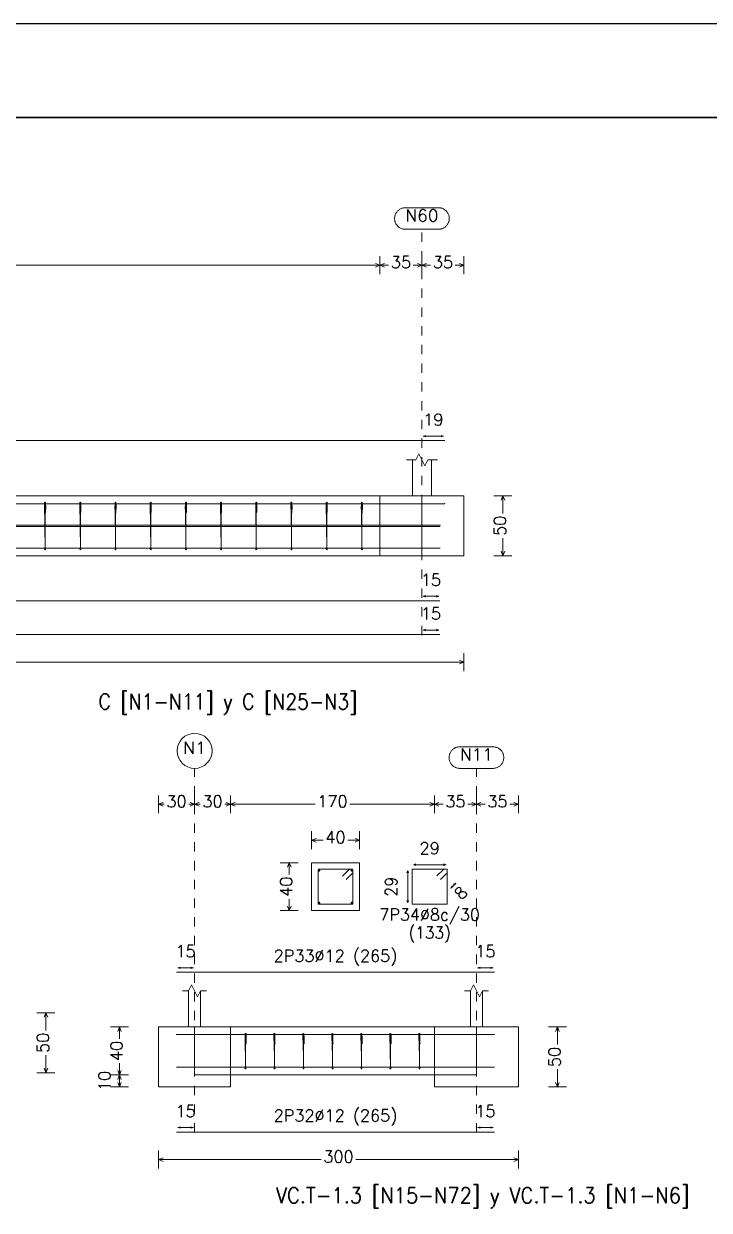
# Model space of a CAD drawing. Header units: millimetres. Extents: x -252 to 259, y -4 to 137.
# Drawn here: x 241.98 to 249.29, y 40.33 to 53 of the extents above; entities that cross this region are included whole.
import ezdxf
from ezdxf.enums import TextEntityAlignment as Align

# ---------------------------------------------------------------- set-up
doc = ezdxf.new("R2010")
doc.units = ezdxf.units.MM
doc.linetypes.add('CYPE_PUNTO', pattern=[0.075, 0, -0.075])
doc.layers.get('0').update_dxf_attribs({"lineweight": 0})
for name, color, linetype, lineweight in [('CIM_COTAS', 2, 'Continuous', 0), ('CIM_DIB_ARMADOS', 4, 'Continuous', 0), ('CIM_GEOMETRIA', 2, 'Continuous', 0), ('CIM_REFEREN', 2, 'Continuous', 0), ('CIM_TXT_ARMADOS', 3, 'Continuous', 0)]:
    doc.layers.add(name, color=color, linetype=linetype, lineweight=lineweight)
doc.layers.add('VG', color=7, linetype='Continuous')
doc.styles.add('CYPETXT', font='romans__.ttf', dxfattribs={"height": 0.2})

# ---------------------------------------------------------------- blocks, each defined once
blk = doc.blocks.new('PLANTILLA')
at = {"layer": 'VG'}
for p, q in [((72904.71, 49224.711), (72862.71, 49224.711)), ((72864.71, 49223.711), (72903.71, 49223.711))]:
    blk.add_line(p, q, dxfattribs=at)
blk.add_lwpolyline([(72864.71, 49223.711), (72864.71, 49196.011), (72885.71, 49196.011), (72885.71, 49199.611), (72903.66, 49199.561), (72903.71, 49223.711), (72864.71, 49223.711)], close=True, dxfattribs=at)

msp = doc.modelspace()

# ---------------------------------------------------------------- hatches: boundary and pattern name
at = {"layer": 'CIM_DIB_ARMADOS'}
h = msp.add_hatch(color=256, dxfattribs=at)
edge = h.paths.add_edge_path()
edge.add_arc((242.198, 47.816), 0.00102, 0, 360)
h = msp.add_hatch(color=256, dxfattribs=at)
edge = h.paths.add_edge_path()
edge.add_arc((242.209, 47.779), 0.00102, 0, 360)
h = msp.add_hatch(color=256, dxfattribs=at)
edge = h.paths.add_edge_path()
edge.add_arc((242.574, 47.816), 0.00102, 0, 360)
h = msp.add_hatch(color=256, dxfattribs=at)
edge = h.paths.add_edge_path()
edge.add_arc((242.585, 47.779), 0.00102, 0, 360)
h = msp.add_hatch(color=256, dxfattribs=at)
edge = h.paths.add_edge_path()
edge.add_arc((242.949, 47.816), 0.00102, 0, 360)
h = msp.add_hatch(color=256, dxfattribs=at)
edge = h.paths.add_edge_path()
edge.add_arc((242.96, 47.779), 0.00102, 0, 360)
h = msp.add_hatch(color=256, dxfattribs=at)
edge = h.paths.add_edge_path()
edge.add_arc((243.325, 47.816), 0.00102, 0, 360)
h = msp.add_hatch(color=256, dxfattribs=at)
edge = h.paths.add_edge_path()
edge.add_arc((243.336, 47.779), 0.00102, 0, 360)
h = msp.add_hatch(color=256, dxfattribs=at)
edge = h.paths.add_edge_path()
edge.add_arc((243.7, 47.816), 0.00102, 0, 360)
h = msp.add_hatch(color=256, dxfattribs=at)
edge = h.paths.add_edge_path()
edge.add_arc((243.712, 47.779), 0.00102, 0, 360)
h = msp.add_hatch(color=256, dxfattribs=at)
edge = h.paths.add_edge_path()
edge.add_arc((244.076, 47.816), 0.00102, 0, 360)
h = msp.add_hatch(color=256, dxfattribs=at)
edge = h.paths.add_edge_path()
edge.add_arc((244.087, 47.779), 0.00102, 0, 360)
h = msp.add_hatch(color=256, dxfattribs=at)
edge = h.paths.add_edge_path()
edge.add_arc((244.452, 47.816), 0.00102, 0, 360)
h = msp.add_hatch(color=256, dxfattribs=at)
edge = h.paths.add_edge_path()
edge.add_arc((244.463, 47.779), 0.00102, 0, 360)
h = msp.add_hatch(color=256, dxfattribs=at)
edge = h.paths.add_edge_path()
edge.add_arc((244.827, 47.816), 0.00102, 0, 360)
h = msp.add_hatch(color=256, dxfattribs=at)
edge = h.paths.add_edge_path()
edge.add_arc((244.838, 47.779), 0.00102, 0, 360)
h = msp.add_hatch(color=256, dxfattribs=at)
edge = h.paths.add_edge_path()
edge.add_arc((245.203, 47.816), 0.00102, 0, 360)
h = msp.add_hatch(color=256, dxfattribs=at)
edge = h.paths.add_edge_path()
edge.add_arc((245.214, 47.779), 0.00102, 0, 360)
h = msp.add_hatch(color=256, dxfattribs=at)
edge = h.paths.add_edge_path()
edge.add_arc((245.578, 47.816), 0.00102, 0, 360)
h = msp.add_hatch(color=256, dxfattribs=at)
edge = h.paths.add_edge_path()
edge.add_arc((245.589, 47.779), 0.00102, 0, 360)
h = msp.add_hatch(color=256, dxfattribs=at)
edge = h.paths.add_edge_path()
edge.add_arc((246.468, 47.873), 0.00102, 0, 360)
h = msp.add_hatch(color=256, dxfattribs=at)
edge = h.paths.add_edge_path()
edge.add_arc((246.417, 47.645), 0.00102, 0, 360)
h = msp.add_hatch(color=256, dxfattribs=at)
edge = h.paths.add_edge_path()
edge.add_arc((246.417, 47.63), 0.00102, 0, 360)
h = msp.add_hatch(color=256, dxfattribs=at)
edge = h.paths.add_edge_path()
edge.add_arc((246.417, 47.399), 0.00102, 0, 360)
h = msp.add_hatch(color=256, dxfattribs=at)
edge = h.paths.add_edge_path()
edge.add_arc((245.38, 43.898), 0.00102, 0, 360)
h = msp.add_hatch(color=256, dxfattribs=at)
edge = h.paths.add_edge_path()
edge.add_arc((245.417, 43.861), 0.00102, 0, 360)
h = msp.add_hatch(color=256, dxfattribs=at)
edge = h.paths.add_edge_path()
edge.add_arc((243.607, 42.204), 0.00102, 0, 360)
h = msp.add_hatch(color=256, dxfattribs=at)
edge = h.paths.add_edge_path()
edge.add_arc((246.999, 42.204), 0.00102, 0, 360)
h = msp.add_hatch(color=256, dxfattribs=at)
edge = h.paths.add_edge_path()
edge.add_arc((244.337, 42.144), 0.00102, 0, 360)
h = msp.add_hatch(color=256, dxfattribs=at)
edge = h.paths.add_edge_path()
edge.add_arc((244.348, 42.107), 0.00102, 0, 360)
h = msp.add_hatch(color=256, dxfattribs=at)
edge = h.paths.add_edge_path()
edge.add_arc((244.646, 42.144), 0.00102, 0, 360)
h = msp.add_hatch(color=256, dxfattribs=at)
edge = h.paths.add_edge_path()
edge.add_arc((244.657, 42.107), 0.00102, 0, 360)
h = msp.add_hatch(color=256, dxfattribs=at)
edge = h.paths.add_edge_path()
edge.add_arc((244.955, 42.144), 0.00102, 0, 360)
h = msp.add_hatch(color=256, dxfattribs=at)
edge = h.paths.add_edge_path()
edge.add_arc((244.967, 42.107), 0.00102, 0, 360)
h = msp.add_hatch(color=256, dxfattribs=at)
edge = h.paths.add_edge_path()
edge.add_arc((245.265, 42.144), 0.00102, 0, 360)
h = msp.add_hatch(color=256, dxfattribs=at)
edge = h.paths.add_edge_path()
edge.add_arc((245.276, 42.107), 0.00102, 0, 360)
h = msp.add_hatch(color=256, dxfattribs=at)
edge = h.paths.add_edge_path()
edge.add_arc((245.574, 42.144), 0.00102, 0, 360)
h = msp.add_hatch(color=256, dxfattribs=at)
edge = h.paths.add_edge_path()
edge.add_arc((245.586, 42.107), 0.00102, 0, 360)
h = msp.add_hatch(color=256, dxfattribs=at)
edge = h.paths.add_edge_path()
edge.add_arc((245.884, 42.144), 0.00102, 0, 360)
h = msp.add_hatch(color=256, dxfattribs=at)
edge = h.paths.add_edge_path()
edge.add_arc((245.895, 42.107), 0.00102, 0, 360)
h = msp.add_hatch(color=256, dxfattribs=at)
edge = h.paths.add_edge_path()
edge.add_arc((246.193, 42.144), 0.00102, 0, 360)
h = msp.add_hatch(color=256, dxfattribs=at)
edge = h.paths.add_edge_path()
edge.add_arc((246.204, 42.107), 0.00102, 0, 360)
h = msp.add_hatch(color=256, dxfattribs=at)
edge = h.paths.add_edge_path()
edge.add_arc((243.607, 41.856), 0.00102, 0, 360)
h = msp.add_hatch(color=256, dxfattribs=at)
edge = h.paths.add_edge_path()
edge.add_arc((246.999, 41.856), 0.00102, 0, 360)

# ---------------------------------------------------------------- linework, layer by layer
at = {"layer": 'CIM_COTAS', "linetype": 'CYPE_PUNTO'}
for p, q in [((246.225, 46.469), (246.225, 50.803)), ((243.799, 41.158), (243.799, 45.047)), ((246.807, 41.158), (246.807, 45.047))]:
    msp.add_line(p, q, dxfattribs=at)
at = {"layer": 'CIM_COTAS'}
for p, q in [((245.777, 50.419), (245.729, 50.438)), ((245.777, 50.323), (245.777, 50.515)), ((245.777, 50.323), (245.777, 50.515)), ((245.777, 50.419), (245.825, 50.438)), ((246.225, 50.419), (246.177, 50.438)), ((246.225, 50.323), (246.225, 50.515)), ((246.225, 50.323), (246.225, 50.515)), ((246.225, 50.419), (246.273, 50.438)), ((246.673, 50.419), (246.625, 50.438)), ((246.673, 50.323), (246.673, 50.515)), ((233.805, 50.419), (245.777, 50.419)), ((245.777, 50.419), (245.729, 50.399)), ((245.777, 50.419), (245.825, 50.399)), ((245.777, 50.419), (245.87, 50.419)), ((246.133, 50.419), (246.225, 50.419)), ((246.225, 50.419), (246.177, 50.399)), ((246.225, 50.419), (246.273, 50.399)), ((246.225, 50.419), (246.318, 50.419)), ((246.581, 50.419), (246.673, 50.419)), ((246.673, 50.419), (246.625, 50.399)), ((246.994, 47.957), (247.186, 47.957)), ((247.09, 47.957), (247.071, 47.909)), ((247.09, 47.957), (247.109, 47.909)), ((247.09, 47.769), (247.09, 47.957)), ((247.09, 47.317), (247.09, 47.506)), ((246.994, 47.317), (247.186, 47.317)), ((247.09, 47.317), (247.071, 47.365)), ((247.09, 47.317), (247.109, 47.365)), ((246.673, 46.085), (246.673, 46.277)), ((233.965, 46.181), (246.673, 46.181)), ((246.673, 46.181), (246.625, 46.201)), ((246.673, 46.181), (246.625, 46.162)), ((243.415, 44.567), (243.415, 44.759)), ((243.799, 44.567), (243.799, 44.759)), ((243.799, 44.567), (243.799, 44.759)), ((244.183, 44.567), (244.183, 44.759)), ((244.183, 44.567), (244.183, 44.759)), ((246.359, 44.567), (246.359, 44.759)), ((246.359, 44.567), (246.359, 44.759)), ((246.807, 44.567), (246.807, 44.759)), ((246.807, 44.567), (246.807, 44.759)), ((247.255, 44.567), (247.255, 44.759)), ((243.415, 44.663), (243.463, 44.682)), ((243.415, 44.663), (243.463, 44.644)), ((243.415, 44.663), (243.475, 44.663)), ((243.738, 44.663), (243.799, 44.663)), ((243.799, 44.663), (243.751, 44.682)), ((243.799, 44.663), (243.751, 44.644)), ((243.799, 44.663), (243.847, 44.682)), ((243.799, 44.663), (243.847, 44.644)), ((243.799, 44.663), (243.859, 44.663)), ((244.122, 44.663), (244.183, 44.663)), ((244.183, 44.663), (244.135, 44.682)), ((244.183, 44.663), (244.135, 44.644)), ((244.183, 44.663), (244.231, 44.682)), ((244.183, 44.663), (244.231, 44.644)), ((244.183, 44.663), (245.085, 44.663)), ((245.456, 44.663), (246.359, 44.663)), ((246.359, 44.663), (246.311, 44.682)), ((246.359, 44.663), (246.311, 44.644)), ((246.359, 44.663), (246.407, 44.682)), ((246.359, 44.663), (246.407, 44.644)), ((246.359, 44.663), (246.451, 44.663)), ((246.714, 44.663), (246.807, 44.663)), ((246.807, 44.663), (246.759, 44.682)), ((246.807, 44.663), (246.759, 44.644)), ((246.807, 44.663), (246.855, 44.682)), ((246.807, 44.663), (246.855, 44.644)), ((246.807, 44.663), (246.899, 44.663)), ((247.162, 44.663), (247.255, 44.663)), ((247.255, 44.663), (247.207, 44.682)), ((247.255, 44.663), (247.207, 44.644)), ((245.047, 44.183), (245.047, 44.375)), ((245.559, 44.183), (245.559, 44.375)), ((245.047, 44.279), (245.095, 44.298)), ((245.047, 44.279), (245.095, 44.26)), ((245.047, 44.279), (245.171, 44.279)), ((245.434, 44.279), (245.559, 44.279)), ((245.559, 44.279), (245.511, 44.298)), ((245.559, 44.279), (245.511, 44.26)), ((244.713, 44.04), (244.905, 44.04)), ((244.809, 44.04), (244.79, 43.992)), ((244.809, 44.04), (244.828, 43.992)), ((244.809, 43.915), (244.809, 44.04)), ((244.809, 43.528), (244.809, 43.652)), ((244.713, 43.528), (244.905, 43.528)), ((244.809, 43.528), (244.79, 43.576)), ((244.809, 43.528), (244.828, 43.576)), ((242.117, 42.437), (242.309, 42.437)), ((242.213, 42.437), (242.194, 42.389)), ((242.213, 42.437), (242.232, 42.389)), ((242.213, 42.248), (242.213, 42.437)), ((242.902, 42.286), (243.094, 42.286)), ((242.998, 42.286), (242.979, 42.238)), ((242.998, 42.286), (243.017, 42.238)), ((242.998, 42.161), (242.998, 42.286)), ((247.575, 42.286), (247.767, 42.286)), ((247.671, 42.286), (247.652, 42.238)), ((247.671, 42.286), (247.69, 42.238)), ((247.671, 42.097), (247.671, 42.286)), ((242.213, 41.797), (242.213, 41.985)), ((242.213, 41.797), (242.194, 41.845)), ((242.213, 41.797), (242.232, 41.845)), ((242.998, 41.774), (242.979, 41.822)), ((242.998, 41.774), (242.998, 41.898)), ((242.998, 41.774), (243.017, 41.822)), ((247.671, 41.646), (247.671, 41.834)), ((242.117, 41.797), (242.309, 41.797)), ((242.902, 41.774), (243.094, 41.774)), ((242.902, 41.774), (243.094, 41.774)), ((242.998, 41.774), (242.979, 41.726)), ((242.998, 41.646), (242.979, 41.694)), ((242.998, 41.774), (243.017, 41.726)), ((242.998, 41.646), (242.998, 41.774)), ((242.998, 41.646), (243.017, 41.694)), ((247.671, 41.646), (247.652, 41.694)), ((247.671, 41.646), (247.69, 41.694)), ((242.902, 41.646), (243.094, 41.646)), ((247.575, 41.646), (247.767, 41.646)), ((243.415, 40.774), (243.415, 40.966)), ((247.255, 40.774), (247.255, 40.966)), ((243.415, 40.87), (243.463, 40.889)), ((243.415, 40.87), (243.463, 40.85)), ((243.415, 40.87), (245.149, 40.87)), ((245.52, 40.87), (247.255, 40.87)), ((247.255, 40.87), (247.207, 40.889)), ((247.255, 40.87), (247.207, 40.85))]:
    msp.add_line(p, q, dxfattribs=at)
for points in [[(246.402, 51.033), (246.409, 51.033), (246.417, 51.032), (246.425, 51.031), (246.432, 51.029), (246.44, 51.027), (246.447, 51.024), (246.454, 51.021), (246.46, 51.017), (246.467, 51.013), (246.473, 51.008), (246.479, 51.003), (246.485, 50.998), (246.49, 50.992), (246.494, 50.986), (246.499, 50.98), (246.503, 50.973), (246.506, 50.966), (246.509, 50.959), (246.512, 50.952), (246.514, 50.944), (246.515, 50.937), (246.516, 50.929), (246.517, 50.922), (246.517, 50.914), (246.516, 50.906), (246.515, 50.899), (246.514, 50.891), (246.512, 50.884), (246.509, 50.876), (246.506, 50.869), (246.503, 50.862), (246.499, 50.856), (246.494, 50.849), (246.49, 50.843), (246.485, 50.838), (246.479, 50.832), (246.473, 50.827), (246.467, 50.823), (246.46, 50.819), (246.454, 50.815), (246.447, 50.812), (246.44, 50.809), (246.432, 50.807), (246.425, 50.805), (246.417, 50.804), (246.409, 50.803), (246.402, 50.803), (246.048, 50.803), (246.041, 50.803), (246.033, 50.804), (246.026, 50.805), (246.018, 50.807), (246.011, 50.809), (246.003, 50.812), (245.996, 50.815), (245.99, 50.819), (245.983, 50.823), (245.977, 50.827), (245.971, 50.832), (245.966, 50.838), (245.96, 50.843), (245.956, 50.849), (245.951, 50.856), (245.947, 50.862), (245.944, 50.869), (245.941, 50.876), (245.938, 50.884), (245.936, 50.891), (245.935, 50.899), (245.934, 50.906), (245.933, 50.914), (245.933, 50.922), (245.934, 50.929), (245.935, 50.937), (245.936, 50.944), (245.938, 50.952), (245.941, 50.959), (245.944, 50.966), (245.947, 50.973), (245.951, 50.98), (245.956, 50.986), (245.96, 50.992), (245.966, 50.998), (245.971, 51.003), (245.977, 51.008), (245.983, 51.013), (245.99, 51.017), (245.996, 51.021), (246.003, 51.024), (246.011, 51.027), (246.018, 51.029), (246.026, 51.031), (246.033, 51.032), (246.041, 51.033), (246.048, 51.033), (246.402, 51.033)], [(246.983, 45.278), (246.991, 45.277), (246.999, 45.277), (247.006, 45.275), (247.014, 45.274), (247.021, 45.271), (247.028, 45.268), (247.035, 45.265), (247.042, 45.262), (247.048, 45.257), (247.055, 45.253), (247.06, 45.248), (247.066, 45.243), (247.071, 45.237), (247.076, 45.231), (247.08, 45.224), (247.084, 45.218), (247.088, 45.211), (247.091, 45.204), (247.093, 45.197), (247.095, 45.189), (247.097, 45.182), (247.098, 45.174), (247.098, 45.166), (247.098, 45.159), (247.098, 45.151), (247.097, 45.143), (247.095, 45.136), (247.093, 45.128), (247.091, 45.121), (247.088, 45.114), (247.084, 45.107), (247.08, 45.1), (247.076, 45.094), (247.071, 45.088), (247.066, 45.082), (247.06, 45.077), (247.055, 45.072), (247.048, 45.067), (247.042, 45.063), (247.035, 45.06), (247.028, 45.056), (247.021, 45.054), (247.014, 45.051), (247.006, 45.05), (246.999, 45.048), (246.991, 45.047), (246.983, 45.047), (246.63, 45.047), (246.622, 45.047), (246.615, 45.048), (246.607, 45.05), (246.599, 45.051), (246.592, 45.054), (246.585, 45.056), (246.578, 45.06), (246.571, 45.063), (246.565, 45.067), (246.558, 45.072), (246.553, 45.077), (246.547, 45.082), (246.542, 45.088), (246.537, 45.094), (246.533, 45.1), (246.529, 45.107), (246.525, 45.114), (246.522, 45.121), (246.52, 45.128), (246.518, 45.136), (246.516, 45.143), (246.515, 45.151), (246.515, 45.159), (246.515, 45.166), (246.515, 45.174), (246.516, 45.182), (246.518, 45.189), (246.52, 45.197), (246.522, 45.204), (246.525, 45.211), (246.529, 45.218), (246.533, 45.224), (246.537, 45.231), (246.542, 45.237), (246.547, 45.243), (246.553, 45.248), (246.558, 45.253), (246.565, 45.257), (246.571, 45.262), (246.578, 45.265), (246.585, 45.268), (246.592, 45.271), (246.599, 45.274), (246.607, 45.275), (246.615, 45.277), (246.622, 45.277), (246.63, 45.278), (246.983, 45.278)]]:
    msp.add_lwpolyline(points, close=True, dxfattribs=at)
msp.add_circle((243.799, 45.234), 0.187, dxfattribs=at)
at = {"layer": 'CIM_DIB_ARMADOS'}
for p, q in [((245.128, 43.946), (245.128, 43.969)), ((245.477, 43.946), (245.477, 43.969)), ((245.117, 43.958), (245.14, 43.958)), ((245.465, 43.958), (245.488, 43.958)), ((245.117, 43.609), (245.14, 43.609)), ((245.128, 43.598), (245.128, 43.621)), ((245.465, 43.609), (245.488, 43.609)), ((245.477, 43.598), (245.477, 43.621))]:
    msp.add_line(p, q, dxfattribs=at)
for points in [[(220.853, 48.331), (220.853, 48.546), (221.067, 48.546), (246.225, 48.546), (246.468, 48.546)], [(242.209, 47.779), (242.21, 47.848), (242.21, 47.852), (242.209, 47.855), (242.209, 47.878), (242.209, 47.883), (242.209, 47.887), (242.209, 47.888), (242.204, 47.888), (242.204, 47.887), (242.204, 47.883), (242.204, 47.878), (242.204, 47.397), (242.204, 47.392), (242.204, 47.388), (242.204, 47.387), (242.204, 47.388), (242.204, 47.392), (242.204, 47.397), (242.199, 47.878), (242.199, 47.883), (242.199, 47.887), (242.199, 47.888), (242.198, 47.888), (242.198, 47.888), (242.198, 47.885), (242.198, 47.816)], [(242.585, 47.779), (242.585, 47.848), (242.585, 47.852), (242.585, 47.855), (242.585, 47.878), (242.585, 47.883), (242.585, 47.887), (242.585, 47.888), (242.58, 47.888), (242.58, 47.887), (242.58, 47.883), (242.58, 47.878), (242.58, 47.397), (242.58, 47.392), (242.58, 47.388), (242.58, 47.387), (242.58, 47.388), (242.58, 47.392), (242.58, 47.397), (242.575, 47.878), (242.575, 47.883), (242.574, 47.887), (242.574, 47.888), (242.574, 47.888), (242.574, 47.888), (242.574, 47.885), (242.574, 47.816)], [(242.96, 47.779), (242.961, 47.848), (242.961, 47.852), (242.961, 47.855), (242.96, 47.878), (242.96, 47.883), (242.96, 47.887), (242.96, 47.888), (242.955, 47.888), (242.955, 47.887), (242.955, 47.883), (242.955, 47.878), (242.955, 47.397), (242.955, 47.392), (242.955, 47.388), (242.955, 47.387), (242.955, 47.388), (242.955, 47.392), (242.955, 47.397), (242.95, 47.878), (242.95, 47.883), (242.95, 47.887), (242.95, 47.888), (242.95, 47.888), (242.95, 47.888), (242.95, 47.885), (242.949, 47.816)], [(243.336, 47.779), (243.336, 47.848), (243.336, 47.852), (243.336, 47.855), (243.336, 47.878), (243.336, 47.883), (243.336, 47.887), (243.336, 47.888), (243.331, 47.888), (243.331, 47.887), (243.331, 47.883), (243.331, 47.878), (243.331, 47.397), (243.331, 47.392), (243.331, 47.388), (243.331, 47.387), (243.331, 47.388), (243.331, 47.392), (243.331, 47.397), (243.326, 47.878), (243.326, 47.883), (243.326, 47.887), (243.325, 47.888), (243.325, 47.888), (243.325, 47.888), (243.325, 47.885), (243.325, 47.816)], [(243.712, 47.779), (243.712, 47.848), (243.712, 47.852), (243.712, 47.855), (243.712, 47.878), (243.711, 47.883), (243.711, 47.887), (243.711, 47.888), (243.706, 47.888), (243.706, 47.887), (243.706, 47.883), (243.706, 47.878), (243.706, 47.397), (243.706, 47.392), (243.706, 47.388), (243.706, 47.387), (243.706, 47.388), (243.706, 47.392), (243.706, 47.397), (243.701, 47.878), (243.701, 47.883), (243.701, 47.887), (243.701, 47.888), (243.701, 47.888), (243.701, 47.888), (243.701, 47.885), (243.7, 47.816)], [(244.087, 47.779), (244.087, 47.848), (244.087, 47.852), (244.087, 47.855), (244.087, 47.878), (244.087, 47.883), (244.087, 47.887), (244.087, 47.888), (244.082, 47.888), (244.082, 47.887), (244.082, 47.883), (244.082, 47.878), (244.082, 47.397), (244.082, 47.392), (244.082, 47.388), (244.082, 47.387), (244.082, 47.388), (244.082, 47.392), (244.082, 47.397), (244.077, 47.878), (244.077, 47.883), (244.077, 47.887), (244.077, 47.888), (244.076, 47.888), (244.076, 47.888), (244.076, 47.885), (244.076, 47.816)], [(244.463, 47.779), (244.463, 47.848), (244.463, 47.852), (244.463, 47.855), (244.463, 47.878), (244.463, 47.883), (244.463, 47.887), (244.462, 47.888), (244.458, 47.888), (244.458, 47.887), (244.457, 47.883), (244.457, 47.878), (244.457, 47.397), (244.457, 47.392), (244.457, 47.388), (244.457, 47.387), (244.457, 47.388), (244.457, 47.392), (244.457, 47.397), (244.452, 47.878), (244.452, 47.883), (244.452, 47.887), (244.452, 47.888), (244.452, 47.888), (244.452, 47.888), (244.452, 47.885), (244.452, 47.816)], [(244.838, 47.779), (244.839, 47.848), (244.839, 47.852), (244.838, 47.855), (244.838, 47.878), (244.838, 47.883), (244.838, 47.887), (244.838, 47.888), (244.833, 47.888), (244.833, 47.887), (244.833, 47.883), (244.833, 47.878), (244.833, 47.397), (244.833, 47.392), (244.833, 47.388), (244.833, 47.387), (244.833, 47.388), (244.833, 47.392), (244.833, 47.397), (244.828, 47.878), (244.828, 47.883), (244.828, 47.887), (244.828, 47.888), (244.827, 47.888), (244.827, 47.888), (244.827, 47.885), (244.827, 47.816)], [(245.214, 47.779), (245.214, 47.848), (245.214, 47.852), (245.214, 47.855), (245.214, 47.878), (245.214, 47.883), (245.214, 47.887), (245.214, 47.888), (245.209, 47.888), (245.209, 47.887), (245.209, 47.883), (245.209, 47.878), (245.209, 47.397), (245.209, 47.392), (245.209, 47.388), (245.209, 47.387), (245.209, 47.388), (245.209, 47.392), (245.209, 47.397), (245.204, 47.878), (245.204, 47.883), (245.203, 47.887), (245.203, 47.888), (245.203, 47.888), (245.203, 47.888), (245.203, 47.885), (245.203, 47.816)], [(245.589, 47.779), (245.59, 47.848), (245.59, 47.852), (245.59, 47.855), (245.589, 47.878), (245.589, 47.883), (245.589, 47.887), (245.589, 47.888), (245.584, 47.888), (245.584, 47.887), (245.584, 47.883), (245.584, 47.878), (245.584, 47.397), (245.584, 47.392), (245.584, 47.388), (245.584, 47.387), (245.584, 47.388), (245.584, 47.392), (245.584, 47.397), (245.579, 47.878), (245.579, 47.883), (245.579, 47.887), (245.579, 47.888), (245.579, 47.888), (245.579, 47.888), (245.579, 47.885), (245.578, 47.816)], [(220.853, 47.658), (220.853, 47.858), (220.855, 47.865), (220.861, 47.871), (220.868, 47.873), (221.067, 47.873), (246.225, 47.873), (246.468, 47.873)], [(220.875, 47.645), (221.067, 47.645), (246.225, 47.645), (246.417, 47.645)], [(220.875, 47.63), (221.067, 47.63), (246.225, 47.63), (246.417, 47.63)], [(220.875, 47.399), (221.067, 47.399), (246.225, 47.399), (246.417, 47.399)], [(220.875, 46.836), (221.067, 46.836), (246.225, 46.836), (246.417, 46.836)], [(220.875, 46.476), (221.067, 46.476), (246.225, 46.476), (246.417, 46.476)], [(245.417, 43.861), (245.486, 43.93), (245.489, 43.934), (245.489, 43.938), (245.489, 43.96), (245.488, 43.965), (245.484, 43.969), (245.479, 43.97), (245.126, 43.97), (245.121, 43.969), (245.117, 43.965), (245.116, 43.96), (245.116, 43.607), (245.117, 43.602), (245.121, 43.598), (245.126, 43.597), (245.479, 43.597), (245.484, 43.598), (245.488, 43.602), (245.489, 43.607), (245.489, 43.96), (245.488, 43.965), (245.484, 43.969), (245.479, 43.97), (245.457, 43.97), (245.453, 43.97), (245.449, 43.967), (245.38, 43.898)], [(246.422, 43.861), (246.495, 43.933), (246.495, 43.97), (246.121, 43.97), (246.121, 43.597), (246.495, 43.597), (246.495, 43.97), (246.457, 43.97), (246.385, 43.898)], [(243.607, 42.87), (243.799, 42.87), (246.807, 42.87), (246.999, 42.87)], [(243.607, 42.204), (243.799, 42.204), (246.807, 42.204), (246.999, 42.204)], [(244.348, 42.107), (244.348, 42.177), (244.348, 42.18), (244.348, 42.184), (244.348, 42.207), (244.348, 42.212), (244.347, 42.215), (244.347, 42.217), (244.342, 42.217), (244.342, 42.215), (244.342, 42.212), (244.342, 42.207), (244.342, 41.853), (244.342, 41.848), (244.342, 41.844), (244.342, 41.843), (244.342, 41.844), (244.342, 41.848), (244.342, 41.853), (244.337, 42.207), (244.337, 42.212), (244.337, 42.215), (244.337, 42.217), (244.337, 42.217), (244.337, 42.216), (244.337, 42.214), (244.337, 42.144)], [(244.657, 42.107), (244.657, 42.177), (244.657, 42.18), (244.657, 42.184), (244.657, 42.207), (244.657, 42.212), (244.657, 42.215), (244.657, 42.217), (244.652, 42.217), (244.652, 42.215), (244.652, 42.212), (244.652, 42.207), (244.652, 41.853), (244.652, 41.848), (244.652, 41.844), (244.652, 41.843), (244.652, 41.844), (244.652, 41.848), (244.652, 41.853), (244.647, 42.207), (244.647, 42.212), (244.647, 42.215), (244.646, 42.217), (244.646, 42.217), (244.646, 42.216), (244.646, 42.214), (244.646, 42.144)], [(244.967, 42.107), (244.967, 42.177), (244.967, 42.18), (244.967, 42.184), (244.966, 42.207), (244.966, 42.212), (244.966, 42.215), (244.966, 42.217), (244.961, 42.217), (244.961, 42.215), (244.961, 42.212), (244.961, 42.207), (244.961, 41.853), (244.961, 41.848), (244.961, 41.844), (244.961, 41.843), (244.961, 41.844), (244.961, 41.848), (244.961, 41.853), (244.956, 42.207), (244.956, 42.212), (244.956, 42.215), (244.956, 42.217), (244.956, 42.217), (244.956, 42.216), (244.955, 42.214), (244.955, 42.144)], [(245.276, 42.107), (245.276, 42.177), (245.276, 42.18), (245.276, 42.184), (245.276, 42.207), (245.276, 42.212), (245.276, 42.215), (245.276, 42.217), (245.271, 42.217), (245.271, 42.215), (245.271, 42.212), (245.271, 42.207), (245.271, 41.853), (245.271, 41.848), (245.271, 41.844), (245.271, 41.843), (245.271, 41.844), (245.27, 41.848), (245.27, 41.853), (245.266, 42.207), (245.265, 42.212), (245.265, 42.215), (245.265, 42.217), (245.265, 42.217), (245.265, 42.216), (245.265, 42.214), (245.265, 42.144)], [(245.586, 42.107), (245.586, 42.177), (245.586, 42.18), (245.585, 42.184), (245.585, 42.207), (245.585, 42.212), (245.585, 42.215), (245.585, 42.217), (245.58, 42.217), (245.58, 42.215), (245.58, 42.212), (245.58, 42.207), (245.58, 41.853), (245.58, 41.848), (245.58, 41.844), (245.58, 41.843), (245.58, 41.844), (245.58, 41.848), (245.58, 41.853), (245.575, 42.207), (245.575, 42.212), (245.575, 42.215), (245.575, 42.217), (245.574, 42.217), (245.574, 42.216), (245.574, 42.214), (245.574, 42.144)], [(245.895, 42.107), (245.895, 42.177), (245.895, 42.18), (245.895, 42.184), (245.895, 42.207), (245.894, 42.212), (245.894, 42.215), (245.894, 42.217), (245.889, 42.217), (245.889, 42.215), (245.889, 42.212), (245.889, 42.207), (245.889, 41.853), (245.889, 41.848), (245.889, 41.844), (245.889, 41.843), (245.889, 41.844), (245.889, 41.848), (245.889, 41.853), (245.884, 42.207), (245.884, 42.212), (245.884, 42.215), (245.884, 42.217), (245.884, 42.217), (245.884, 42.216), (245.884, 42.214), (245.884, 42.144)], [(246.204, 42.107), (246.204, 42.177), (246.204, 42.18), (246.204, 42.184), (246.204, 42.207), (246.204, 42.212), (246.204, 42.215), (246.204, 42.217), (246.199, 42.217), (246.199, 42.215), (246.199, 42.212), (246.199, 42.207), (246.199, 41.853), (246.199, 41.848), (246.199, 41.844), (246.199, 41.843), (246.199, 41.844), (246.199, 41.848), (246.199, 41.853), (246.194, 42.207), (246.194, 42.212), (246.194, 42.215), (246.193, 42.217), (246.193, 42.217), (246.193, 42.216), (246.193, 42.214), (246.193, 42.144)], [(243.607, 41.856), (243.799, 41.856), (246.807, 41.856), (246.999, 41.856)], [(243.607, 41.164), (243.799, 41.164), (246.807, 41.164), (246.999, 41.164)]]:
    msp.add_lwpolyline(points, dxfattribs=at)
for centre, radius in [((242.198, 47.816), 0.00102), ((242.209, 47.779), 0.00102), ((242.574, 47.816), 0.00102), ((242.585, 47.779), 0.00102), ((242.949, 47.816), 0.00102), ((242.96, 47.779), 0.00102), ((243.325, 47.816), 0.00102), ((243.336, 47.779), 0.00102), ((243.7, 47.816), 0.00102), ((243.712, 47.779), 0.00102), ((244.076, 47.816), 0.00102), ((244.087, 47.779), 0.00102), ((244.452, 47.816), 0.00102), ((244.463, 47.779), 0.00102), ((244.827, 47.816), 0.00102), ((244.838, 47.779), 0.00102), ((245.203, 47.816), 0.00102), ((245.214, 47.779), 0.00102), ((245.578, 47.816), 0.00102), ((245.589, 47.779), 0.00102), ((246.468, 47.873), 0.00102), ((246.417, 47.645), 0.00102), ((246.417, 47.63), 0.00102), ((242.204, 47.387), 0.00512), ((242.58, 47.387), 0.00512), ((242.955, 47.387), 0.00512), ((243.331, 47.387), 0.00512), ((243.706, 47.387), 0.00512), ((244.082, 47.387), 0.00512), ((244.457, 47.387), 0.00512), ((244.833, 47.387), 0.00512), ((245.209, 47.387), 0.00512), ((245.584, 47.387), 0.00512), ((246.417, 47.399), 0.00102), ((245.128, 43.958), 0.00768), ((245.477, 43.958), 0.00768), ((245.38, 43.898), 0.00102), ((245.417, 43.861), 0.00102), ((245.128, 43.609), 0.00768), ((245.477, 43.609), 0.00768), ((243.607, 42.204), 0.00102), ((246.999, 42.204), 0.00102), ((244.337, 42.144), 0.00102), ((244.348, 42.107), 0.00102), ((244.646, 42.144), 0.00102), ((244.657, 42.107), 0.00102), ((244.955, 42.144), 0.00102), ((244.967, 42.107), 0.00102), ((245.265, 42.144), 0.00102), ((245.276, 42.107), 0.00102), ((245.574, 42.144), 0.00102), ((245.586, 42.107), 0.00102), ((245.884, 42.144), 0.00102), ((245.895, 42.107), 0.00102), ((246.193, 42.144), 0.00102), ((246.204, 42.107), 0.00102), ((243.607, 41.856), 0.00102), ((244.342, 41.843), 0.00512), ((244.652, 41.843), 0.00512), ((244.961, 41.843), 0.00512), ((245.271, 41.843), 0.00512), ((245.58, 41.843), 0.00512), ((245.889, 41.843), 0.00512), ((246.199, 41.843), 0.00512), ((246.999, 41.856), 0.00102)]:
    msp.add_circle(centre, radius, dxfattribs=at)
at = {"layer": 'CIM_GEOMETRIA'}
for p, q in [((246.123, 48.341), (246.123, 47.957)), ((246.327, 47.957), (246.327, 48.341)), ((246.225, 47.957), (221.067, 47.957)), ((245.777, 47.957), (246.673, 47.957)), ((245.777, 47.957), (245.777, 47.317)), ((246.327, 47.957), (246.123, 47.957)), ((246.225, 47.957), (246.225, 47.317)), ((246.673, 47.317), (246.673, 47.957)), ((221.067, 47.317), (246.225, 47.317)), ((246.673, 47.317), (245.777, 47.317)), ((243.735, 42.67), (243.735, 42.286)), ((243.863, 42.286), (243.863, 42.67)), ((246.743, 42.67), (246.743, 42.286)), ((246.871, 42.286), (246.871, 42.67)), ((243.415, 42.286), (244.183, 42.286)), ((243.415, 42.286), (243.415, 41.646)), ((243.863, 42.286), (243.735, 42.286)), ((243.799, 41.774), (243.799, 42.286)), ((246.807, 42.286), (243.799, 42.286)), ((244.183, 41.646), (244.183, 42.286)), ((246.359, 42.286), (247.255, 42.286)), ((246.359, 42.286), (246.359, 41.646)), ((246.871, 42.286), (246.743, 42.286)), ((246.807, 42.286), (246.807, 41.774)), ((247.255, 41.646), (247.255, 42.286)), ((243.799, 41.774), (246.807, 41.774)), ((244.183, 41.646), (243.415, 41.646)), ((247.255, 41.646), (246.359, 41.646))]:
    msp.add_line(p, q, dxfattribs=at)
for points in [[(246.059, 48.341), (246.161, 48.341), (246.193, 48.405), (246.257, 48.277), (246.289, 48.341), (246.391, 48.341)], [(243.671, 42.67), (243.735, 42.67), (243.767, 42.734), (243.831, 42.606), (243.863, 42.67), (243.927, 42.67)], [(246.679, 42.67), (246.743, 42.67), (246.775, 42.734), (246.839, 42.606), (246.871, 42.67), (246.935, 42.67)]]:
    msp.add_lwpolyline(points, dxfattribs=at)
msp.add_lwpolyline([(245.047, 44.04), (245.047, 43.528), (245.559, 43.528), (245.559, 44.04), (245.047, 44.04)], close=True, dxfattribs=at)
at = {"layer": 'CIM_TXT_ARMADOS'}
for p, q in [((246.264, 48.602), (246.238, 48.594)), ((246.264, 48.586), (246.238, 48.594)), ((246.238, 48.594), (246.455, 48.594)), ((246.43, 48.602), (246.455, 48.594)), ((246.43, 48.586), (246.455, 48.594)), ((246.264, 46.892), (246.238, 46.884)), ((246.264, 46.876), (246.238, 46.884)), ((246.238, 46.884), (246.404, 46.884)), ((246.379, 46.892), (246.404, 46.884)), ((246.379, 46.876), (246.404, 46.884)), ((246.264, 46.532), (246.238, 46.524)), ((246.264, 46.516), (246.238, 46.524)), ((246.238, 46.524), (246.404, 46.524)), ((246.379, 46.532), (246.404, 46.524)), ((246.379, 46.516), (246.404, 46.524)), ((246.159, 44.026), (246.134, 44.018)), ((246.159, 44.01), (246.134, 44.018)), ((246.482, 44.018), (246.134, 44.018)), ((246.456, 44.026), (246.482, 44.018)), ((246.456, 44.01), (246.482, 44.018)), ((246.065, 43.932), (246.073, 43.957)), ((246.081, 43.932), (246.073, 43.957)), ((246.073, 43.957), (246.073, 43.61)), ((246.533, 43.768), (246.587, 43.822)), ((246.546, 43.792), (246.533, 43.768)), ((246.557, 43.781), (246.533, 43.768)), ((246.563, 43.81), (246.587, 43.822)), ((246.575, 43.799), (246.587, 43.822)), ((246.065, 43.635), (246.073, 43.61)), ((246.081, 43.635), (246.073, 43.61)), ((243.645, 42.926), (243.619, 42.918)), ((243.645, 42.91), (243.619, 42.918)), ((243.619, 42.918), (243.786, 42.918)), ((243.76, 42.926), (243.786, 42.918)), ((243.76, 42.91), (243.786, 42.918)), ((246.845, 42.926), (246.819, 42.918)), ((246.845, 42.91), (246.819, 42.918)), ((246.819, 42.918), (246.986, 42.918)), ((246.96, 42.926), (246.986, 42.918)), ((246.96, 42.91), (246.986, 42.918)), ((243.645, 41.22), (243.619, 41.212)), ((243.645, 41.204), (243.619, 41.212)), ((243.619, 41.212), (243.786, 41.212)), ((243.76, 41.22), (243.786, 41.212)), ((243.76, 41.204), (243.786, 41.212)), ((246.845, 41.22), (246.819, 41.212)), ((246.845, 41.204), (246.819, 41.212)), ((246.819, 41.212), (246.986, 41.212)), ((246.96, 41.22), (246.986, 41.212)), ((246.96, 41.204), (246.986, 41.212))]:
    msp.add_line(p, q, dxfattribs=at)

# ---------------------------------------------------------------- block references
msp.add_blockref('PLANTILLA', (-72646.033, -49171.714))

# ---------------------------------------------------------------- texts
at = {"layer": 'CIM_COTAS', "style": 'CYPETXT'}
for s, width, p, p2 in [('N60', 0.924861, (246.048, 50.886), (246.402, 50.886)), ('35', 0.872087, (245.894, 50.387), (246.109, 50.387)), ('35', 0.872087, (246.342, 50.387), (246.557, 50.387)), ('N1', 0.950013, (243.676, 45.202), (243.921, 45.202)), ('N11', 0.924861, (246.63, 45.13), (246.983, 45.13)), ('30', 0.872087, (243.499, 44.631), (243.714, 44.631)), ('30', 0.872087, (243.883, 44.631), (244.098, 44.631)), ('170', 0.872087, (245.109, 44.631), (245.432, 44.631)), ('35', 0.872087, (246.475, 44.631), (246.69, 44.631)), ('35', 0.872087, (246.923, 44.631), (247.138, 44.631)), ('40', 0.872087, (245.195, 44.247), (245.41, 44.247)), ('300', 0.872087, (245.173, 40.838), (245.496, 40.838))]:
    msp.add_text(s, height=0.128, dxfattribs=dict(at, width=width)).set_placement(p, p2, align=Align.FIT)
at = {"layer": 'CIM_COTAS', "style": 'CYPETXT', "width": 0.872087}
for s, p, p2 in [('50', (247.122, 47.53), (247.122, 47.745)), ('40', (244.841, 43.676), (244.841, 43.891)), ('50', (242.245, 42.009), (242.245, 42.224)), ('40', (243.03, 41.922), (243.03, 42.137)), ('50', (247.703, 41.858), (247.703, 42.073)), ('10', (242.902, 41.602), (242.902, 41.817))]:
    msp.add_text(s, height=0.128, rotation=90, dxfattribs=at).set_placement(p, p2, align=Align.FIT)
at = {"layer": 'CIM_REFEREN', "style": 'CYPETXT'}
for s, width, p, p2 in [('C [N1-N11] y C [N25-N3]', 0.75257, (242.774, 45.677), (245.537, 45.677)), ('VC.T-1.3 [N15-N72] y VC.T-1.3 [N1-N6]', 0.787226, (244.669, 40.405), (249.08, 40.405))]:
    msp.add_text(s, height=0.1664, dxfattribs=dict(at, width=width)).set_placement(p, p2, align=Align.FIT)
at = {"layer": 'CIM_TXT_ARMADOS', "style": 'CYPETXT'}
for s, width, p, p2 in [('19', 0.872087, (246.239, 48.706), (246.454, 48.706)), ('15', 0.872087, (246.214, 46.996), (246.429, 46.996)), ('15', 0.872087, (246.214, 46.636), (246.429, 46.636)), ('29', 0.872087, (246.2, 44.13), (246.415, 44.13)), ('7P34%%c8c/30', 0.870411, (245.771, 43.421), (246.844, 43.421)), ('(133)', 0.825691, (246.083, 43.229), (246.532, 43.229)), ('15', 0.872087, (243.595, 43.03), (243.81, 43.03)), ('2P33%%c12 (265)', 0.858421, (244.643, 42.982), (245.962, 42.982)), ('15', 0.872087, (246.795, 43.03), (247.01, 43.03)), ('15', 0.872087, (243.595, 41.324), (243.81, 41.324)), ('2P32%%c12 (265)', 0.858421, (244.643, 41.276), (245.962, 41.276)), ('15', 0.872087, (246.795, 41.324), (247.01, 41.324))]:
    msp.add_text(s, height=0.128, dxfattribs=dict(at, width=width)).set_placement(p, p2, align=Align.FIT)
at = {"layer": 'CIM_TXT_ARMADOS', "style": 'CYPETXT', "width": 0.872087}
for s, rotation, p, p2 in [('29', 90, (245.961, 43.676), (245.961, 43.891)), ('8', 45, (246.647, 43.633), (246.723, 43.709))]:
    msp.add_text(s, height=0.128, rotation=rotation, dxfattribs=at).set_placement(p, p2, align=Align.FIT)

doc.saveas('drawing.dxf')
